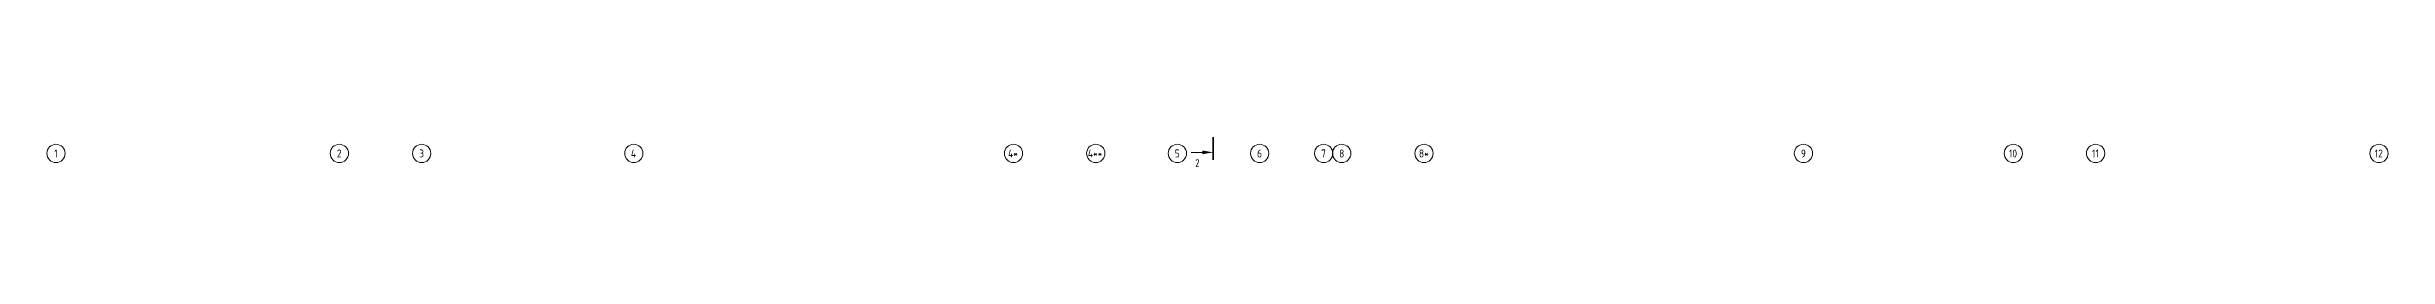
# Model space of a CAD drawing. Header units: millimetres. Extents: x -515342 to 330399, y -224905 to 507333.
# Drawn here: x -374426 to -271996, y 112115 to 113443 of the extents above; entities that cross this region are included whole.
import ezdxf

# ---------------------------------------------------------------- set-up
doc = ezdxf.new("R2010")
doc.units = ezdxf.units.MM
doc.layers.add('Оси', color=7, linetype='Continuous', lineweight=0)
doc.layers.add('Разрезы', color=7, linetype='Continuous', lineweight=0)
doc.styles.add('GOST Common', font='', dxfattribs={"width": 0.9, "height": 350})
doc.styles.add('GOST Common_3', font='', dxfattribs={"width": 0.8, "height": 350})
doc.styles.get('GOST Common').set_extended_font_data('GOST Common')
doc.styles.get('GOST Common_3').set_extended_font_data('GOST Common')

# ---------------------------------------------------------------- blocks, each defined once
blk = doc.blocks.new('Ось сетки - Круг_Ø8 мм-6577-О_АР_П_2__3_400_План 2 этажа')
at = {"layer": 'Оси'}
for start, end in [(360, 180), (180, 360)]:
    blk.add_arc((0, 0), 4, start, end, dxfattribs=at)
blk = doc.blocks.new('Разрез - Номер вида сзади_3_5 мм-64069-О_АР_П_2__3_400_План 2 этажа')
at = {"layer": 'Разрезы'}
for points in [[(9.8, 0.4), (9.8, -0.4), (-0.3, -0.4), (-0.3, 0.4)], [(2.2, -4.7), (3, 0), (3.8, -4.7)]]:
    blk.add_hatch(color=256, dxfattribs=at).paths.add_polyline_path(points)
at = {"layer": 'Разрезы', "lineweight": 20}
blk.add_line((3, -3), (3, -9.7), dxfattribs=at)
blk = doc.blocks.new('Ось сетки - Круг_Ø8 мм-6577-О_АР_Эскиз_2__3_600_План 2 этажа')
at = {"layer": 'Оси'}
for start, end in [(360, 180), (180, 360)]:
    blk.add_arc((0, 0), 4, start, end, dxfattribs=at)
blk = doc.blocks.new('Ось сетки - Круг_Ø8 мм-6577-О_АР_Эскиз_2_План 2 этажа')
at = {"layer": 'Оси'}
for start, end in [(360, 180), (180, 360)]:
    blk.add_arc((0, 0), 4, start, end, dxfattribs=at)

msp = doc.modelspace()

# ---------------------------------------------------------------- block references
at = {"layer": 'Оси', "xscale": 99.99999999999993, "yscale": 99.99999999999993, "zscale": 99.99999999999993}
for name, p in [('Ось сетки - Круг_Ø8 мм-6577-О_АР_П_2__3_400_План 2 этажа', (-374025.759, 112716.1147)), ('Ось сетки - Круг_Ø8 мм-6577-О_АР_Эскиз_2__3_600_План 2 этажа', (-374025.759, 112716.1147)), ('Ось сетки - Круг_Ø8 мм-6577-О_АР_Эскиз_2_План 2 этажа', (-374025.759, 112716.1147)), ('Ось сетки - Круг_Ø8 мм-6577-О_АР_П_2__3_400_План 2 этажа', (-361625.759, 112716.1147)), ('Ось сетки - Круг_Ø8 мм-6577-О_АР_П_2__3_400_План 2 этажа', (-358025.759, 112716.1147)), ('Ось сетки - Круг_Ø8 мм-6577-О_АР_П_2__3_400_План 2 этажа', (-348745.759, 112716.1147)), ('Ось сетки - Круг_Ø8 мм-6577-О_АР_П_2__3_400_План 2 этажа', (-332135.759, 112716.1147)), ('Ось сетки - Круг_Ø8 мм-6577-О_АР_П_2__3_400_План 2 этажа', (-328535.759, 112716.1147)), ('Ось сетки - Круг_Ø8 мм-6577-О_АР_П_2__3_400_План 2 этажа', (-324965.759, 112716.1147)), ('Ось сетки - Круг_Ø8 мм-6577-О_АР_П_2__3_400_План 2 этажа', (-321365.759, 112716.1147)), ('Ось сетки - Круг_Ø8 мм-6577-О_АР_П_2__3_400_План 2 этажа', (-318565.759, 112716.1147)), ('Ось сетки - Круг_Ø8 мм-6577-О_АР_П_2__3_400_План 2 этажа', (-317775.759, 112716.1147)), ('Ось сетки - Круг_Ø8 мм-6577-О_АР_П_2__3_400_План 2 этажа', (-314175.759, 112716.1147)), ('Ось сетки - Круг_Ø8 мм-6577-О_АР_П_2__3_400_План 2 этажа', (-297575.759, 112716.1147)), ('Ось сетки - Круг_Ø8 мм-6577-О_АР_П_2__3_400_План 2 этажа', (-288395.759, 112716.1147)), ('Ось сетки - Круг_Ø8 мм-6577-О_АР_П_2__3_400_План 2 этажа', (-284795.759, 112716.1147)), ('Ось сетки - Круг_Ø8 мм-6577-О_АР_П_2__3_400_План 2 этажа', (-272395.759, 112716.1147))]:
    msp.add_blockref(name, p, dxfattribs=at)
at = {"layer": 'Разрезы', "extrusion": (0, 0, -1), "xscale": 99.99999999999993, "yscale": 99.99999999999993, "zscale": 99.99999999999993, "rotation": 90.00000000000053}
msp.add_blockref('Разрез - Номер вида сзади_3_5 мм-64069-О_АР_П_2__3_400_План 2 этажа', (323399.0535, 112463.2528), dxfattribs=at)

# ---------------------------------------------------------------- texts
at = {"layer": 'Оси', "char_height": 350, "attachment_point": 1, "style": 'GOST Common'}
for s, insert, width in [('\\fGOST Common|b0|i0|c204|p34|;\\W.9;1', (-374103.9897, 112888.6481), 187.594875), ('\\fGOST Common|b0|i0|c204|p34|;\\W.9;1', (-374103.9897, 112888.6481), 187.594875), ('\\fGOST Common|b0|i0|c204|p34|;\\W.9;1', (-374103.9897, 112888.6481), 187.594875), ('\\fGOST Common|b0|i0|c204|p34|;\\W.9;2', (-361739.5397, 112888.6481), 274.177125), ('\\fGOST Common|b0|i0|c204|p34|;\\W.9;3', (-358136.8397, 112888.6481), 266.961937), ('\\fGOST Common|b0|i0|c204|p34|;\\W.9;4', (-348874.3897, 112888.6481), 310.253062), ('4*', (-332374.6397, 112888.6481), 577.215), ('4**', (-328884.8897, 112888.6481), 844.176937), ('\\fGOST Common|b0|i0|c204|p34|;\\W.9;5', (-325079.5397, 112888.6481), 274.177125), ('\\fGOST Common|b0|i0|c204|p34|;\\W.9;6', (-321479.5397, 112888.6481), 274.177125), ('\\fGOST Common|b0|i0|c204|p34|;\\W.9;7', (-318679.5397, 112888.6481), 274.177125), ('\\fGOST Common|b0|i0|c204|p34|;\\W.9;8', (-317889.5397, 112888.6481), 274.177125), ('8*', (-314399.7897, 112888.6481), 541.139062), ('\\fGOST Common|b0|i0|c204|p34|;\\W.9;9', (-297689.5397, 112888.6481), 274.177125), ('10', (-288586.9397, 112888.6481), 461.772), ('11', (-284951.3897, 112888.6481), 375.18975), ('12', (-272586.9397, 112888.6481), 461.772)]:
    msp.add_mtext(s, dxfattribs=dict(at, insert=insert, width=width))
at = {"layer": 'Разрезы', "insert": (-324184.8539, 112464.9601), "char_height": 350, "width": 243.713, "attachment_point": 1, "style": 'GOST Common_3'}
msp.add_mtext('\\fGOST Common|b0|i0|c204|p34|;\\W.8;2', dxfattribs=at)

doc.saveas('drawing.dxf')
